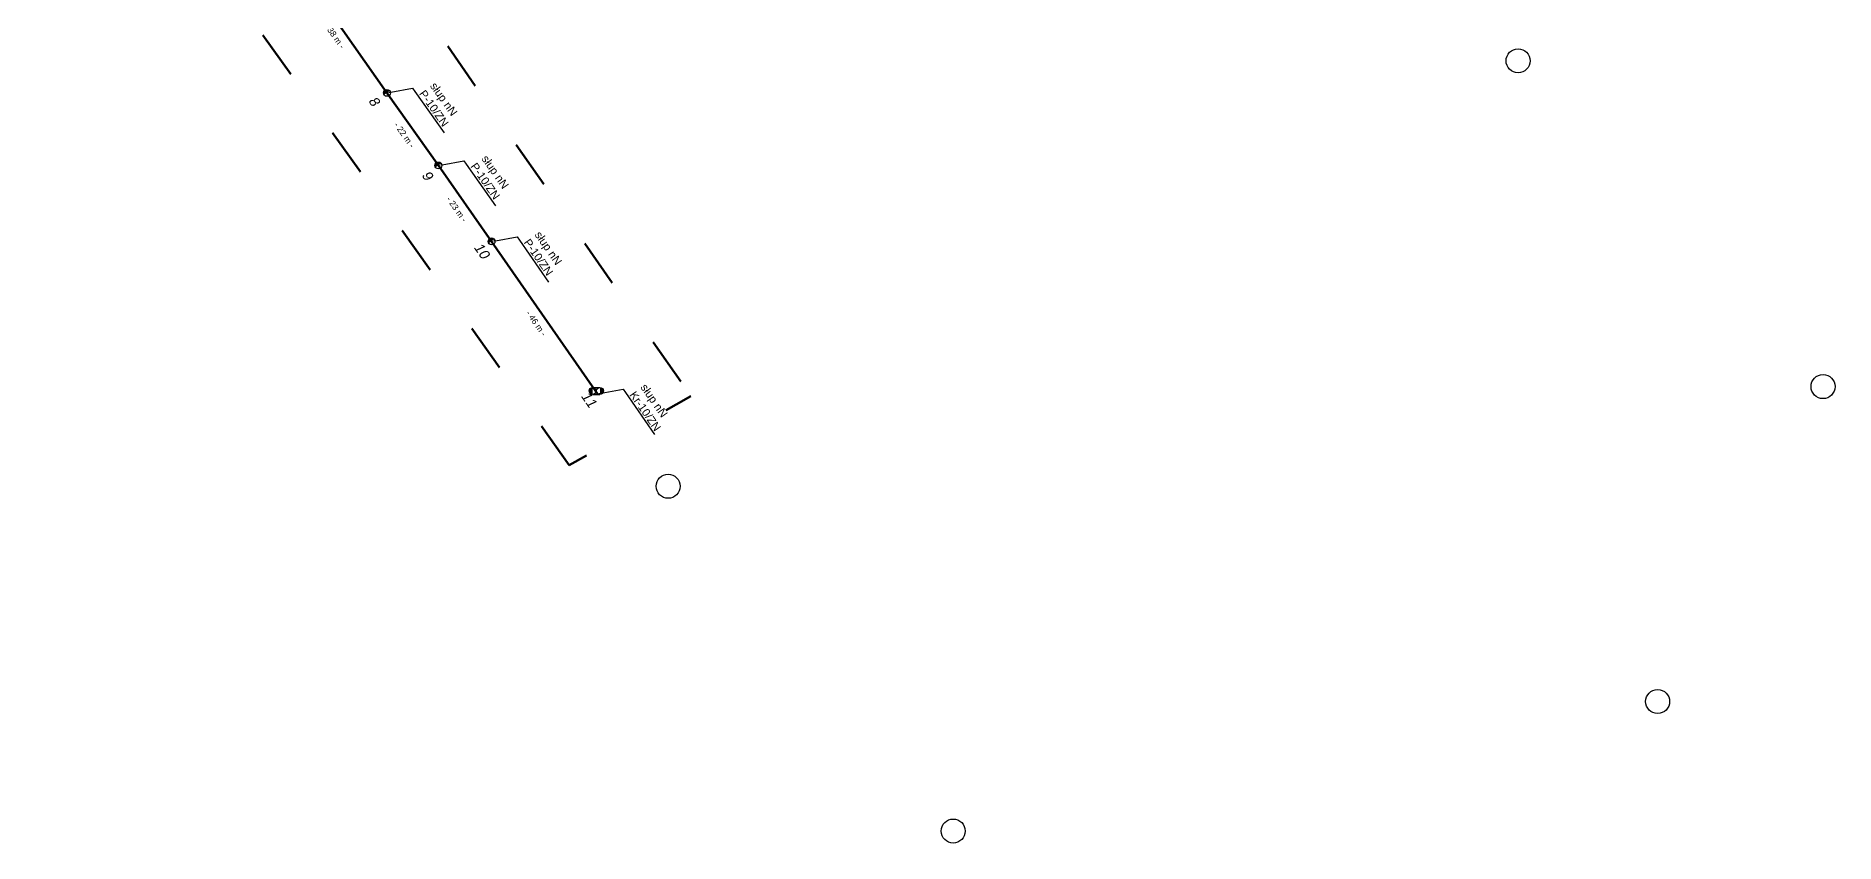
# Model space of a CAD drawing. Header units: metres. Extents: x 5772289 to 7530543, y 5762751 to 5793884.
# Drawn here: x 7525108.3 to 7525557.9, y 5787340.5 to 5787542.1 of the extents above; entities that cross this region are included whole.
import ezdxf
from ezdxf import colors
from ezdxf.entities.mleader import LeaderData, LeaderLine
from ezdxf.math import Vec2, Vec3

# ---------------------------------------------------------------- set-up
doc = ezdxf.new("R2010")
doc.units = ezdxf.units.M
doc.linetypes.add('GCAD_ISO03W100', pattern=[30, 12, -18])
for name, color, linetype, lineweight in [('!tele', 30, 'Continuous', 50), ('!trafo', 6, 'GCAD_ISO03W100', 50), ('00_Mufa', 3, 'Continuous', 30), ('_numery', 7, 'Continuous', 40)]:
    doc.layers.add(name, color=color, linetype=linetype, lineweight=lineweight)
for name, color, linetype in [('_MM opisy', 7, 'Continuous'), ('_MM slupy', 5, 'Continuous'), ('DIM', 7, 'Continuous')]:
    doc.layers.add(name, color=color, linetype=linetype)
doc.styles.get("Standard").update_dxf_attribs({"font": 'arial.ttf'})
doc.dimstyles.new('opis linie', dxfattribs={"dimtxt": 1.5, "dimasz": 0.18, "dimexe": 0.18, "dimexo": 0.0625, "dimgap": 2.5, "dimtad": 4, "dimdec": 0, "dimzin": 0, "dimdsep": 46, "dimtxsty": 'Standard', "dimcen": 0.09, "dimse1": 1, "dimse2": 1, "dimsd1": 1, "dimsd2": 1, "dimclrt": 256, "dimadec": 0, "dimazin": 0, "dimtfac": 1, "dimtdec": 0, "dimtofl": 0, "dimtmove": 0, "dimatfit": 3, "dimfxl": 1, "dimtfill": 1, "dimtolj": 1, "dimtzin": 0, "dimarcsym": 0})

# ---------------------------------------------------------------- blocks, each defined once
blk = doc.blocks.new('ZN')
at = {"layer": '_MM slupy', "transparency": 33554687}
h = blk.add_hatch(color=256, dxfattribs=at)
h.dxf.hatch_style = 1
h.paths.add_polyline_path([(0, -0.86), (0, 0.86, 1)])
at = {"layer": '_MM slupy'}
blk.add_circle((0, 0), 0.857, dxfattribs=at)
blk = doc.blocks.new('R')
at = {"layer": '_MM slupy', "transparency": 33554687}
h = blk.add_hatch(color=256, dxfattribs=at)
h.dxf.hatch_style = 1
h.paths.add_polyline_path([(-0.93, -0.86), (-0.93, 0.86, 1)])
h = blk.add_hatch(color=256, dxfattribs=at)
h.dxf.hatch_style = 1
h.paths.add_polyline_path([(0.93, 0.86), (0.93, -0.86, 1)])
at = {"layer": '_MM slupy'}
for points in [[(-0.93, 0.86), (0.93, 0.86)], [(-0.93, -0.86), (0.93, -0.86)]]:
    blk.add_lwpolyline(points, dxfattribs=at)
for centre in [(-0.93, 0), (0.93, 0)]:
    blk.add_circle(centre, 0.857, dxfattribs=at)
blk = doc.blocks.new('*D3276')
at = {"layer": 'DIM', "insert": (7525233.31, 5787470.35), "char_height": 1.5, "attachment_point": 5, "rotation": 304.7787, "bg_fill": 3, "box_fill_scale": 1.1, "bg_fill_color": 9, "bg_fill_true_color": 13158600, "bg_fill_transparency": 0}
blk.add_mtext('\\A1;- 46 m -', dxfattribs=at)
blk = doc.blocks.new('*D3277')
at = {"layer": 'DIM', "insert": (7525213.44, 5787498.86), "char_height": 1.5, "attachment_point": 5, "rotation": 305.0378, "bg_fill": 3, "box_fill_scale": 1.1, "bg_fill_color": 9, "bg_fill_true_color": 13158600, "bg_fill_transparency": 0}
blk.add_mtext('\\A1;- 23 m -', dxfattribs=at)
blk = doc.blocks.new('*D3278')
at = {"layer": 'DIM', "insert": (7525200.38, 5787517.41), "char_height": 1.5, "attachment_point": 5, "rotation": 305.3279, "bg_fill": 3, "box_fill_scale": 1.1, "bg_fill_color": 9, "bg_fill_true_color": 13158600, "bg_fill_transparency": 0}
blk.add_mtext('\\A1;- 22 m -', dxfattribs=at)
blk = doc.blocks.new('*D3279')
at = {"layer": 'DIM', "insert": (7525182.93, 5787542.18), "char_height": 1.5, "attachment_point": 5, "rotation": 305.045, "bg_fill": 3, "box_fill_scale": 1.1, "bg_fill_color": 9, "bg_fill_true_color": 13158600, "bg_fill_transparency": 0}
blk.add_mtext('\\A1;- 38 m -', dxfattribs=at)
blk = doc.blocks.new('q')
at = {"layer": '_MM slupy'}
blk.add_blockref('ZN', (0, 0), dxfattribs=at)
at = {"layer": '_MM opisy'}
ml = blk.add_multileader_mtext('Standard', dxfattribs=at)
ml.set_content('\\pxql;słup nN\\PP-10/ZN', color=256)
ml.set_leader_properties()
ml.build(insert=Vec2(0, 0))
ml.multileader.update_dxf_attribs({"has_text_frame": 1, "text_left_attachment_type": 5, "text_right_attachment_type": 5, "dogleg_length": 1, "arrow_head_size": 1})
ctx = ml.context
ctx.base_point, ctx.char_height, ctx.arrow_head_size, ctx.landing_gap_size, ctx.plane_origin = Vec3(3.75, 5.9), 2, 1, 1, Vec3(1.72, -1.42)
ctx.left_attachment, ctx.right_attachment = 5, 5
notes = []
notes.append((ctx, [(0, (1, 1, 0), (2.75, 5.9), (1, 0), 1, [(0, [(0, 0), (2.75, 5.9)], 0, [])])]))
ctx.mtext.insert, ctx.mtext.flow_direction = Vec3(4.75, 11.7), 5
ctx.mtext.has_bg_fill, ctx.mtext.bg_color, ctx.mtext.bg_scale_factor, ctx.mtext.bg_transparency, ctx.mtext.use_window_bg_color = 1, -1023410175, 1, 0, 1
for ctx, leaders in notes:
    for number, flags, end, landing, length, lines in leaders:
        leader = LeaderData()
        leader.index, (leader.has_last_leader_line, leader.has_dogleg_vector, leader.attachment_direction) = number, flags
        leader.last_leader_point, leader.dogleg_vector, leader.dogleg_length = Vec3(end), Vec3(landing), length
        for number, points, colour, breaks in lines:
            line = LeaderLine()
            line.index, line.vertices, line.color, line.breaks = number, Vec3.list(points), colors.encode_raw_color(colour), breaks
            leader.lines.append(line)
        ctx.leaders.append(leader)

msp = doc.modelspace()

# ---------------------------------------------------------------- linework, layer by layer
at = {"layer": '!trafo'}
msp.add_lwpolyline([(7525008.97, 5787761.4), (7525039.95, 5787785.88), (7525271.96, 5787452.16), (7525241.58, 5787434.86)], close=True, dxfattribs=at)
at = {"layer": '00_Mufa'}
for centre in [(7525478.66, 5787535.94), (7525554.86, 5787454.52), (7525266.27, 5787429.61), (7525513.54, 5787375.81), (7525337.51, 5787343.46)]:
    msp.add_circle(centre, 3, dxfattribs=at)

# ---------------------------------------------------------------- next in the draw order: block references
at = {"rotation": 305.3278699529333}
msp.add_blockref('q', (7525196, 5787527.92), dxfattribs=at)

# ---------------------------------------------------------------- next in the draw order: leaders
at = {"layer": '_MM opisy'}
ml = msp.add_multileader_mtext('Standard', dxfattribs=at)
ml.set_content('\\pxql;słup nN\\PKr-10/ZN', color=256)
ml.set_leader_properties()
ml.build(insert=Vec2(0, 0))
ml.multileader.update_dxf_attribs({"has_text_frame": 1, "text_left_attachment_type": 5, "text_right_attachment_type": 5, "dogleg_length": 1, "arrow_head_size": 1})
ctx = ml.context
ctx.base_point, ctx.char_height, ctx.arrow_head_size, ctx.landing_gap_size, ctx.plane_origin, ctx.plane_x_axis, ctx.plane_y_axis = Vec3(7525255.58, 5787453.03), 2, 1, 1, Vec3(7525248.4, 5787450.53), Vec3(0.570409, -0.821361), Vec3(0.821361, 0.570409)
ctx.left_attachment, ctx.right_attachment = 5, 5
notes = []
notes.append((ctx, [(0, (1, 1, 0), (7525255.01, 5787453.85), (0.570409, -0.821361), 1, [(0, [(7525248.59, 5787452.75), (7525255.01, 5787453.85)], 0, [])])]))
ctx.mtext.insert, ctx.mtext.text_direction, ctx.mtext.flow_direction = Vec3(7525260.89, 5787455.5), Vec3(0.570409, -0.821361), 5
ctx.mtext.has_bg_fill, ctx.mtext.bg_color, ctx.mtext.bg_scale_factor, ctx.mtext.bg_transparency, ctx.mtext.use_window_bg_color = 1, -1023410175, 1, 0, 1
for ctx, leaders in notes:
    for number, flags, end, landing, length, lines in leaders:
        leader = LeaderData()
        leader.index, (leader.has_last_leader_line, leader.has_dogleg_vector, leader.attachment_direction) = number, flags
        leader.last_leader_point, leader.dogleg_vector, leader.dogleg_length = Vec3(end), Vec3(landing), length
        for number, points, colour, breaks in lines:
            line = LeaderLine()
            line.index, line.vertices, line.color, line.breaks = number, Vec3.list(points), colors.encode_raw_color(colour), breaks
            leader.lines.append(line)
        ctx.leaders.append(leader)

# ---------------------------------------------------------------- next in the draw order: block references
at = {"rotation": 305.0378015511992}
msp.add_blockref('q', (7525208.85, 5787509.79), dxfattribs=at)
msp.add_blockref('R', (7525248.31, 5787453.44))

# ---------------------------------------------------------------- next in the draw order: block references
at = {"rotation": 304.778733940543}
msp.add_blockref('q', (7525222.15, 5787490.82), dxfattribs=at)

# ---------------------------------------------------------------- next in the draw order: linework, layer by layer
at = {"layer": '!tele'}
msp.add_lwpolyline([(7525028.68, 5787765.96), (7525054.09, 5787729.86), (7525082.26, 5787690.68), (7525109.6, 5787650.86), (7525133.69, 5787617.14), (7525150.05, 5787589.1), (7525173.98, 5787559.32), (7525196, 5787527.92), (7525208.85, 5787509.79), (7525222.15, 5787490.82), (7525248.59, 5787452.75)], dxfattribs=at)

# ---------------------------------------------------------------- next in the draw order: dimensions: what is measured, and where the dimension line sits
at = {"layer": 'DIM'}
dim = msp.add_aligned_dim(p1=(7525248.59, 5787452.75), p2=(7525222.15, 5787490.82), distance=-0.75, dimstyle='opis linie', override={"dimpost": '- <> m -'}, dxfattribs=at)
dim.commit()
dim.dimension.update_dxf_attribs({"geometry": '*D3276', "text_midpoint": (7525233.31, 5787470.35)})

# ---------------------------------------------------------------- next in the draw order: texts
at = {"layer": '_numery', "oblique": 10}
msp.add_text('11', height=2.5, rotation=304.8293, dxfattribs=at).set_placement((7525244.37, 5787452.18))

# ---------------------------------------------------------------- next in the draw order: dimensions: what is measured, and where the dimension line sits
at = {"layer": 'DIM'}
dim = msp.add_aligned_dim(p1=(7525222.15, 5787490.82), p2=(7525208.85, 5787509.79), distance=-0.75, dimstyle='opis linie', override={"dimpost": '- <> m -'}, dxfattribs=at)
dim.commit()
dim.dimension.update_dxf_attribs({"geometry": '*D3277', "text_midpoint": (7525213.44, 5787498.86)})

# ---------------------------------------------------------------- next in the draw order: texts
at = {"layer": '_numery', "oblique": 10}
msp.add_text('10', height=2.5, rotation=304.8293, dxfattribs=at).set_placement((7525217.59, 5787489.35))

# ---------------------------------------------------------------- next in the draw order: dimensions: what is measured, and where the dimension line sits
at = {"layer": 'DIM'}
dim = msp.add_aligned_dim(p1=(7525208.85, 5787509.79), p2=(7525196, 5787527.92), distance=-0.75, dimstyle='opis linie', override={"dimpost": '- <> m -'}, dxfattribs=at)
dim.commit()
dim.dimension.update_dxf_attribs({"geometry": '*D3278', "text_midpoint": (7525200.38, 5787517.41)})

# ---------------------------------------------------------------- next in the draw order: texts
at = {"layer": '_numery', "oblique": 10}
msp.add_text('9', height=2.5, rotation=304.8293, dxfattribs=at).set_placement((7525204.56, 5787507.35))

# ---------------------------------------------------------------- next in the draw order: dimensions: what is measured, and where the dimension line sits
at = {"layer": 'DIM'}
dim = msp.add_aligned_dim(p1=(7525196, 5787527.92), p2=(7525173.98, 5787559.32), distance=-0.75, dimstyle='opis linie', override={"dimpost": '- <> m -'}, dxfattribs=at)
dim.commit()
dim.dimension.update_dxf_attribs({"geometry": '*D3279', "text_midpoint": (7525182.93, 5787542.18)})

# ---------------------------------------------------------------- next in the draw order: texts
at = {"layer": '_numery', "oblique": 10}
msp.add_text('8', height=2.5, rotation=304.8293, dxfattribs=at).set_placement((7525191.25, 5787525.93))

doc.saveas('drawing.dxf')
